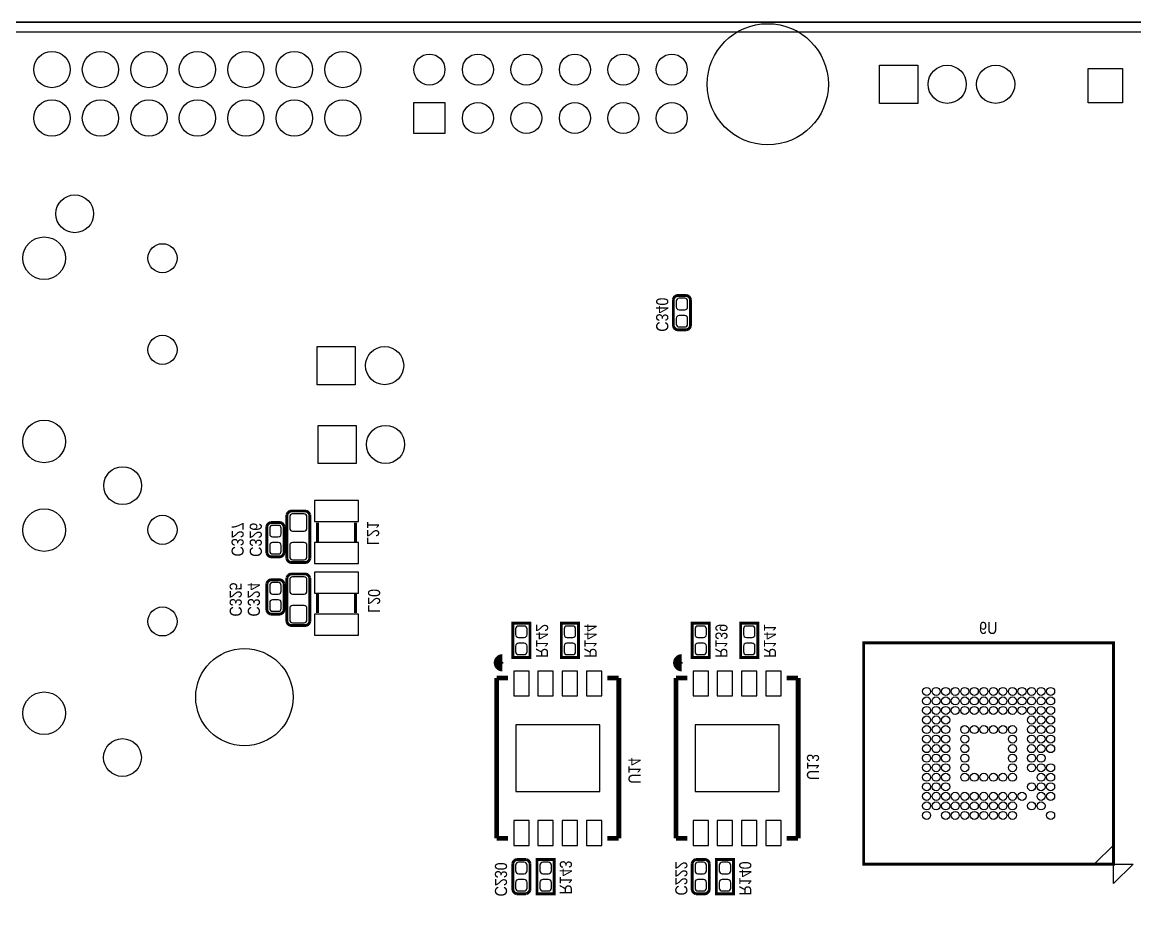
# Model space of a CAD drawing. Extents: x 35 to 230, y 10 to 165.
# Drawn here: x 75.9 to 134.2, y 117.8 to 165 of the extents above; entities that cross this region are included whole.
import ezdxf

# ---------------------------------------------------------------- set-up
doc = ezdxf.new("R2010")
doc.units = 0
for name, color, linetype in [('BG_OUTLINE', 254, 'CONTINUOUS'), ('PG_SILKSCREEN_BOTTOM', 254, 'CONTINUOUS'), ('PIN_SOLDERMASK_BOTTOM', 85, 'CONTINUOUS'), ('RD_SILKSCREEN_BOTTOM', 142, 'CONTINUOUS'), ('RKI_ALL', 43, 'CONTINUOUS')]:
    doc.layers.add(name, color=color, linetype=linetype)

msp = doc.modelspace()

# ---------------------------------------------------------------- linework, layer by layer
at = {"layer": 'BG_OUTLINE'}
msp.add_lwpolyline([(35, 12), (35, 121.6358, -0.414214), (37.286, 123.9218), (41.2, 123.9218), (41.2, 157.5018), (37.286, 157.5018, -0.414214), (35, 159.7878), (35, 163, -0.414214), (37, 165), (228, 165, -0.414214), (230, 163), (230, 12, -0.414214), (228, 10), (37, 10, -0.414214)], format="xyb", close=True, dxfattribs=at)
for points in [[(37, 165), (228, 165)], [(228, 165), (37, 165)]]:
    msp.add_lwpolyline(points, dxfattribs=at)
at = {"layer": 'PG_SILKSCREEN_BOTTOM'}
for points, const_width in [([(110.75, 150.68, -0.265564), (110.95, 150.48), (110.95, 149.08, -0.265564), (110.75, 148.88), (110.25, 148.88, -0.265564), (110.05, 149.08), (110.05, 150.48, -0.265564), (110.25, 150.68)], 0.15), ([(90, 139.38, 0.265564), (89.8, 139.18), (89.8, 136.88, 0.265564), (90, 136.68), (90.8, 136.68, 0.265564), (91, 136.88), (91, 139.18, 0.265564), (90.8, 139.38), (90, 139.38)], 0.15), ([(89.45, 138.78, -0.265564), (89.65, 138.58), (89.65, 137.18, -0.265564), (89.45, 136.98), (88.95, 136.98, -0.265564), (88.75, 137.18), (88.75, 138.58, -0.265564), (88.95, 138.78)], 0.15), ([(88.95, 133.98, -0.265564), (88.75, 134.18), (88.75, 135.58, -0.265564), (88.95, 135.78), (89.45, 135.78, -0.265564), (89.65, 135.58), (89.65, 134.18, -0.265564), (89.45, 133.98)], 0.15), ([(90.8, 133.38, 0.265564), (91, 133.58), (91, 135.88, 0.265564), (90.8, 136.08), (90, 136.08, 0.265564), (89.8, 135.88), (89.8, 133.58, 0.265564), (90, 133.38), (90.8, 133.38)], 0.15), ([(101.0923, 131.2269, -0.993773), (101.0948, 131.6271, -0.993773)], 0.508), ([(110.4903, 131.2269, -0.993773), (110.4928, 131.6271, -0.993773)], 0.508), ([(101.8379, 119.32, -0.265564), (101.6379, 119.52), (101.6379, 120.92, -0.265564), (101.8379, 121.12), (102.3379, 121.12, -0.265564), (102.5379, 120.92), (102.5379, 119.52, -0.265564), (102.3379, 119.32)], 0.15), ([(111.2359, 119.32, -0.265564), (111.0359, 119.52), (111.0359, 120.92, -0.265564), (111.2359, 121.12), (111.7359, 121.12, -0.265564), (111.9359, 120.92), (111.9359, 119.52, -0.265564), (111.7359, 119.32)], 0.15)]:
    msp.add_lwpolyline(points, format="xyb", dxfattribs=dict(at, const_width=const_width))
for points, const_width in [([(110.25, 150.68), (110.75, 150.68)], 0.15), ([(88.95, 138.78), (89.45, 138.78)], 0.15), ([(91.4, 138.78), (91.4, 137.78)], 0.1524), ([(93.4, 138.78), (93.4, 137.78)], 0.1524), ([(91.4, 134.03), (91.4, 135.03)], 0.1524), ([(93.4, 134.03), (93.4, 135.03)], 0.1524), ([(89.45, 133.98), (88.95, 133.98)], 0.15), ([(102.2879, 131.705), (102.5379, 131.705), (102.5379, 133.505), (101.6379, 133.505), (101.6379, 131.705), (102.2879, 131.705)], 0.15), ([(104.8279, 131.705), (105.0779, 131.705), (105.0779, 133.505), (104.1779, 133.505), (104.1779, 131.705), (104.8279, 131.705)], 0.15), ([(111.6859, 131.705), (111.9359, 131.705), (111.9359, 133.505), (111.0359, 133.505), (111.0359, 131.705), (111.6859, 131.705)], 0.15), ([(114.2259, 131.705), (114.4759, 131.705), (114.4759, 133.505), (113.5759, 133.505), (113.5759, 131.705), (114.2259, 131.705)], 0.15), ([(120.0215, 120.8784), (120.0215, 132.4786), (133.1213, 132.4786), (133.1213, 120.8784), (120.0215, 120.8784)], 0.1524), ([(101.392, 130.6274), (100.7925, 130.6274)], 0.254), ([(100.7925, 130.6274), (100.7925, 122.2251)], 0.254), ([(107.1933, 130.6274), (106.5939, 130.6274)], 0.254), ([(107.1933, 122.2251), (107.1933, 130.6274)], 0.254), ([(110.79, 130.6274), (110.1905, 130.6274)], 0.254), ([(110.1905, 130.6274), (110.1905, 122.2251)], 0.254), ([(116.5913, 130.6274), (115.9919, 130.6274)], 0.254), ([(116.5913, 122.2251), (116.5913, 130.6274)], 0.254), ([(100.7925, 122.2251), (101.392, 122.2251)], 0.254), ([(106.5939, 122.2251), (107.1933, 122.2251)], 0.254), ([(110.1905, 122.2251), (110.79, 122.2251)], 0.254), ([(115.9919, 122.2251), (116.5913, 122.2251)], 0.254), ([(103.1579, 121.12), (102.9079, 121.12), (102.9079, 119.32), (103.8079, 119.32), (103.8079, 121.12), (103.1579, 121.12)], 0.15), ([(112.5559, 121.12), (112.3059, 121.12), (112.3059, 119.32), (113.2059, 119.32), (113.2059, 121.12), (112.5559, 121.12)], 0.15), ([(102.3379, 119.32), (101.8379, 119.32)], 0.15), ([(111.7359, 119.32), (111.2359, 119.32)], 0.15)]:
    msp.add_lwpolyline(points, dxfattribs=dict(at, const_width=const_width))
for points in [[(133.1269, 120.8716), (132.1109, 120.8716), (133.1269, 121.8876)], [(133.1223, 120.8776), (134.1383, 120.8776), (133.1223, 119.8616)]]:
    msp.add_lwpolyline(points, close=True, dxfattribs=at)
at = {"layer": 'PIN_SOLDERMASK_BOTTOM'}
for points in [[(120.86, 160.75), (120.86, 162.75), (122.86, 162.75), (122.86, 160.75)], [(131.7799, 160.7799), (131.7799, 162.58), (133.58, 162.58), (133.58, 160.7799)], [(96.458, 159.168), (96.458, 160.792), (98.082, 160.792), (98.082, 159.168)], [(91.38, 146.0019), (91.38, 148.0019), (93.38, 148.0019), (93.38, 146.0019)], [(91.43, 141.87), (91.43, 143.87), (93.43, 143.87), (93.43, 141.87)], [(93.55, 138.83), (93.55, 139.93), (91.25, 139.93), (91.25, 138.83)], [(93.55, 136.63), (93.55, 137.73), (91.25, 137.73), (91.25, 136.63)], [(91.25, 136.18), (91.25, 135.08), (93.55, 135.08), (93.55, 136.18)], [(91.25, 133.98), (91.25, 132.88), (93.55, 132.88), (93.55, 133.98)], [(102.4892, 130.99575), (101.6866, 130.99575), (101.6866, 129.69525), (102.4892, 129.69525)], [(103.7592, 130.99575), (102.9566, 130.99575), (102.9566, 129.69525), (103.7592, 129.69525)], [(105.0292, 130.99575), (104.2266, 130.99575), (104.2266, 129.69525), (105.0292, 129.69525)], [(106.2992, 130.99575), (105.4966, 130.99575), (105.4966, 129.69525), (106.2992, 129.69525)], [(111.8872, 130.99575), (111.0846, 130.99575), (111.0846, 129.69525), (111.8872, 129.69525)], [(113.1572, 130.99575), (112.3546, 130.99575), (112.3546, 129.69525), (113.1572, 129.69525)], [(114.4272, 130.99575), (113.6246, 130.99575), (113.6246, 129.69525), (114.4272, 129.69525)], [(115.6972, 130.99575), (114.8946, 130.99575), (114.8946, 129.69525), (115.6972, 129.69525)], [(106.1938, 128.17765), (101.792, 128.17765), (101.792, 124.67495), (106.1938, 124.67495)], [(115.5918, 128.17765), (111.19, 128.17765), (111.19, 124.67495), (115.5918, 124.67495)], [(102.4892, 123.15735), (101.6866, 123.15735), (101.6866, 121.85685), (102.4892, 121.85685)], [(103.7592, 123.15735), (102.9566, 123.15735), (102.9566, 121.85685), (103.7592, 121.85685)], [(105.0292, 123.15735), (104.2266, 123.15735), (104.2266, 121.85685), (105.0292, 121.85685)], [(106.2992, 123.15735), (105.4966, 123.15735), (105.4966, 121.85685), (106.2992, 121.85685)], [(111.8872, 123.15735), (111.0846, 123.15735), (111.0846, 121.85685), (111.8872, 121.85685)], [(113.1572, 123.15735), (112.3546, 123.15735), (112.3546, 121.85685), (113.1572, 121.85685)], [(114.4272, 123.15735), (113.6246, 123.15735), (113.6246, 121.85685), (114.4272, 121.85685)], [(115.6972, 123.15735), (114.8946, 123.15735), (114.8946, 121.85685), (115.6972, 121.85685)]]:
    msp.add_lwpolyline(points, close=True, dxfattribs=at)
for points in [[(110.2, 150.38), (110.2, 150.08, 0.414214), (110.35, 149.93), (110.65, 149.93, 0.414214), (110.8, 150.08), (110.8, 150.38, 0.414214), (110.65, 150.53), (110.35, 150.53, 0.414214)], [(110.2, 149.48), (110.2, 149.18, 0.414214), (110.35, 149.03), (110.65, 149.03, 0.414214), (110.8, 149.18), (110.8, 149.48, 0.414214), (110.65, 149.63), (110.35, 149.63, 0.414214)], [(90.7, 138.33, 0.414214), (90.85, 138.48), (90.85, 139.08, 0.414214), (90.7, 139.23), (90.1, 139.23, 0.414214), (89.95, 139.08), (89.95, 138.48, 0.414214), (90.1, 138.33)], [(88.9, 138.48), (88.9, 138.18, 0.414214), (89.05, 138.03), (89.35, 138.03, 0.414214), (89.5, 138.18), (89.5, 138.48, 0.414214), (89.35, 138.63), (89.05, 138.63, 0.414214)], [(88.9, 137.58), (88.9, 137.28, 0.414214), (89.05, 137.13), (89.35, 137.13, 0.414214), (89.5, 137.28), (89.5, 137.58, 0.414214), (89.35, 137.73), (89.05, 137.73, 0.414214)], [(90.7, 136.83, 0.414214), (90.85, 136.98), (90.85, 137.58, 0.414214), (90.7, 137.73), (90.1, 137.73, 0.414214), (89.95, 137.58), (89.95, 136.98, 0.414214), (90.1, 136.83)], [(90.1, 135.93, 0.414214), (89.95, 135.78), (89.95, 135.18, 0.414214), (90.1, 135.03), (90.7, 135.03, 0.414214), (90.85, 135.18), (90.85, 135.78, 0.414214), (90.7, 135.93)], [(89.5, 135.18), (89.5, 135.48, 0.414214), (89.35, 135.63), (89.05, 135.63, 0.414214), (88.9, 135.48), (88.9, 135.18, 0.414214), (89.05, 135.03), (89.35, 135.03, 0.414214)], [(89.5, 134.28), (89.5, 134.58, 0.414214), (89.35, 134.73), (89.05, 134.73, 0.414214), (88.9, 134.58), (88.9, 134.28, 0.414214), (89.05, 134.13), (89.35, 134.13, 0.414214)], [(90.1, 134.43, 0.414214), (89.95, 134.28), (89.95, 133.68, 0.414214), (90.1, 133.53), (90.7, 133.53, 0.414214), (90.85, 133.68), (90.85, 134.28, 0.414214), (90.7, 134.43)], [(101.7879, 133.205), (101.7879, 132.905, 0.414214), (101.9379, 132.755), (102.2379, 132.755, 0.414214), (102.3879, 132.905), (102.3879, 133.205, 0.414214), (102.2379, 133.355), (101.9379, 133.355, 0.414214)], [(104.3279, 133.205), (104.3279, 132.905, 0.414214), (104.4779, 132.755), (104.7779, 132.755, 0.414214), (104.9279, 132.905), (104.9279, 133.205, 0.414214), (104.7779, 133.355), (104.4779, 133.355, 0.414214)], [(111.1859, 133.205), (111.1859, 132.905, 0.414214), (111.3359, 132.755), (111.6359, 132.755, 0.414214), (111.7859, 132.905), (111.7859, 133.205, 0.414214), (111.6359, 133.355), (111.3359, 133.355, 0.414214)], [(113.7259, 133.205), (113.7259, 132.905, 0.414214), (113.8759, 132.755), (114.1759, 132.755, 0.414214), (114.3259, 132.905), (114.3259, 133.205, 0.414214), (114.1759, 133.355), (113.8759, 133.355, 0.414214)], [(101.7879, 132.305), (101.7879, 132.005, 0.414214), (101.9379, 131.855), (102.2379, 131.855, 0.414214), (102.3879, 132.005), (102.3879, 132.305, 0.414214), (102.2379, 132.455), (101.9379, 132.455, 0.414214)], [(104.3279, 132.305), (104.3279, 132.005, 0.414214), (104.4779, 131.855), (104.7779, 131.855, 0.414214), (104.9279, 132.005), (104.9279, 132.305, 0.414214), (104.7779, 132.455), (104.4779, 132.455, 0.414214)], [(111.1859, 132.305), (111.1859, 132.005, 0.414214), (111.3359, 131.855), (111.6359, 131.855, 0.414214), (111.7859, 132.005), (111.7859, 132.305, 0.414214), (111.6359, 132.455), (111.3359, 132.455, 0.414214)], [(113.7259, 132.305), (113.7259, 132.005, 0.414214), (113.8759, 131.855), (114.1759, 131.855, 0.414214), (114.3259, 132.005), (114.3259, 132.305, 0.414214), (114.1759, 132.455), (113.8759, 132.455, 0.414214)], [(102.3879, 120.52), (102.3879, 120.82, 0.414214), (102.2379, 120.97), (101.9379, 120.97, 0.414214), (101.7879, 120.82), (101.7879, 120.52, 0.414214), (101.9379, 120.37), (102.2379, 120.37, 0.414214)], [(103.6579, 120.52), (103.6579, 120.82, 0.414214), (103.5079, 120.97), (103.2079, 120.97, 0.414214), (103.0579, 120.82), (103.0579, 120.52, 0.414214), (103.2079, 120.37), (103.5079, 120.37, 0.414214)], [(111.7859, 120.52), (111.7859, 120.82, 0.414214), (111.6359, 120.97), (111.3359, 120.97, 0.414214), (111.1859, 120.82), (111.1859, 120.52, 0.414214), (111.3359, 120.37), (111.6359, 120.37, 0.414214)], [(113.0559, 120.52), (113.0559, 120.82, 0.414214), (112.9059, 120.97), (112.6059, 120.97, 0.414214), (112.4559, 120.82), (112.4559, 120.52, 0.414214), (112.6059, 120.37), (112.9059, 120.37, 0.414214)], [(102.3879, 119.62), (102.3879, 119.92, 0.414214), (102.2379, 120.07), (101.9379, 120.07, 0.414214), (101.7879, 119.92), (101.7879, 119.62, 0.414214), (101.9379, 119.47), (102.2379, 119.47, 0.414214)], [(103.6579, 119.62), (103.6579, 119.92, 0.414214), (103.5079, 120.07), (103.2079, 120.07, 0.414214), (103.0579, 119.92), (103.0579, 119.62, 0.414214), (103.2079, 119.47), (103.5079, 119.47, 0.414214)], [(111.7859, 119.62), (111.7859, 119.92, 0.414214), (111.6359, 120.07), (111.3359, 120.07, 0.414214), (111.1859, 119.92), (111.1859, 119.62, 0.414214), (111.3359, 119.47), (111.6359, 119.47, 0.414214)], [(113.0559, 119.62), (113.0559, 119.92, 0.414214), (112.9059, 120.07), (112.6059, 120.07, 0.414214), (112.4559, 119.92), (112.4559, 119.62, 0.414214), (112.6059, 119.47), (112.9059, 119.47, 0.414214)]]:
    msp.add_lwpolyline(points, format="xyb", close=True, dxfattribs=at)
for centre, radius in [((115, 161.75), 3.175), ((77.49, 162.52), 0.95), ((80.03, 162.52), 0.95), ((82.57, 162.52), 0.95), ((85.11, 162.52), 0.95), ((87.65, 162.52), 0.95), ((90.19, 162.52), 0.95), ((92.73, 162.52), 0.95), ((97.27, 162.52), 0.81155), ((99.81, 162.52), 0.81155), ((102.35, 162.52), 0.81155), ((104.89, 162.52), 0.81155), ((107.43, 162.52), 0.81155), ((109.97, 162.52), 0.81155), ((124.4, 161.75), 1), ((126.94, 161.75), 1), ((77.49, 159.98), 0.95), ((80.03, 159.98), 0.95), ((82.57, 159.98), 0.95), ((85.11, 159.98), 0.95), ((87.65, 159.98), 0.95), ((90.19, 159.98), 0.95), ((92.73, 159.98), 0.95), ((99.81, 159.98), 0.81155), ((102.35, 159.98), 0.81155), ((104.89, 159.98), 0.81155), ((107.43, 159.98), 0.81155), ((109.97, 159.98), 0.81155), ((78.6818, 154.9612), 0.9906), ((77.0816, 152.6311), 1.1176), ((83.2817, 152.632), 0.762), ((83.2817, 147.8314), 0.762), ((94.92, 147.0019), 1), ((77.0816, 143.0312), 1.1176), ((94.97, 142.87), 1), ((81.195, 140.7118), 0.9906), ((77.0816, 138.383), 1.1176), ((83.2817, 138.3959), 0.762), ((83.2817, 133.5953), 0.762), ((87.5722, 129.6268), 2.55005), ((87.5722, 129.6268), 2.55005), ((123.3215, 129.9284), 0.2108), ((123.8213, 129.9284), 0.2108), ((124.3215, 129.9284), 0.2108), ((124.8213, 129.9284), 0.2108), ((125.3215, 129.9284), 0.2108), ((125.8213, 129.9284), 0.2108), ((126.3215, 129.9284), 0.2108), ((126.8213, 129.9284), 0.2108), ((127.3215, 129.9284), 0.2108), ((127.8213, 129.9284), 0.2108), ((128.3215, 129.9284), 0.2108), ((128.8213, 129.9284), 0.2108), ((129.3215, 129.9284), 0.2108), ((129.8213, 129.9284), 0.2108), ((77.0816, 128.7831), 1.1176), ((123.3215, 129.4286), 0.2108), ((123.8213, 129.4286), 0.2108), ((124.3215, 129.4286), 0.2108), ((124.8213, 129.4286), 0.2108), ((125.3215, 129.4286), 0.2108), ((125.8213, 129.4286), 0.2108), ((126.3215, 129.4286), 0.2108), ((126.8213, 129.4286), 0.2108), ((127.3215, 129.4286), 0.2108), ((127.8213, 129.4286), 0.2108), ((128.3215, 129.4286), 0.2108), ((128.8213, 129.4286), 0.2108), ((129.3215, 129.4286), 0.2108), ((129.8213, 129.4286), 0.2108), ((123.3215, 128.9284), 0.2108), ((123.8213, 128.9284), 0.2108), ((124.3215, 128.9284), 0.2108), ((124.8213, 128.9284), 0.2108), ((125.3215, 128.9284), 0.2108), ((125.8213, 128.9284), 0.2108), ((126.3215, 128.9284), 0.2108), ((126.8213, 128.9284), 0.2108), ((127.3215, 128.9284), 0.2108), ((127.8213, 128.9284), 0.2108), ((128.3215, 128.9284), 0.2108), ((128.8213, 128.9284), 0.2108), ((129.3215, 128.9284), 0.2108), ((129.8213, 128.9284), 0.2108), ((123.3215, 128.4286), 0.2108), ((123.8213, 128.4286), 0.2108), ((124.3215, 128.4286), 0.2108), ((128.8213, 128.4286), 0.2108), ((129.3215, 128.4286), 0.2108), ((129.8213, 128.4286), 0.2108), ((123.3215, 127.9284), 0.2108), ((123.8213, 127.9284), 0.2108), ((124.3215, 127.9284), 0.2108), ((125.3215, 127.9284), 0.2108), ((125.8213, 127.9284), 0.2108), ((126.3215, 127.9284), 0.2108), ((126.8213, 127.9284), 0.2108), ((127.3215, 127.9284), 0.2108), ((127.8213, 127.9284), 0.2108), ((128.8213, 127.9284), 0.2108), ((129.3215, 127.9284), 0.2108), ((129.8213, 127.9284), 0.2108), ((81.1837, 126.4624), 0.9906), ((123.3215, 127.4286), 0.2108), ((123.3215, 126.9284), 0.2108), ((123.8213, 127.4286), 0.2108), ((123.8213, 126.9284), 0.2108), ((124.3215, 127.4286), 0.2108), ((124.3215, 126.9284), 0.2108), ((125.3215, 127.4286), 0.2108), ((125.3215, 126.9284), 0.2108), ((127.8213, 127.4286), 0.2108), ((127.8213, 126.9284), 0.2108), ((128.8213, 127.4286), 0.2108), ((128.8213, 126.9284), 0.2108), ((129.3215, 127.4286), 0.2108), ((129.3215, 126.9284), 0.2108), ((129.8213, 127.4286), 0.2108), ((129.8213, 126.9284), 0.2108), ((123.3215, 126.4286), 0.2108), ((123.8213, 126.4286), 0.2108), ((124.3215, 126.4286), 0.2108), ((125.3215, 126.4286), 0.2108), ((127.8213, 126.4286), 0.2108), ((128.8213, 126.4286), 0.2108), ((129.3215, 126.4286), 0.2108), ((123.3215, 125.9284), 0.2108), ((123.8213, 125.9284), 0.2108), ((124.3215, 125.9284), 0.2108), ((125.3215, 125.9284), 0.2108), ((127.8213, 125.9284), 0.2108), ((128.8213, 125.9284), 0.2108), ((129.3215, 125.9284), 0.2108), ((129.8213, 125.9284), 0.2108), ((123.3215, 125.4286), 0.2108), ((123.8213, 125.4286), 0.2108), ((124.3215, 125.4286), 0.2108), ((125.3215, 125.4286), 0.2108), ((125.8213, 125.4286), 0.2108), ((126.3215, 125.4286), 0.2108), ((126.8213, 125.4286), 0.2108), ((127.3215, 125.4286), 0.2108), ((127.8213, 125.4286), 0.2108), ((129.3215, 125.4286), 0.2108), ((129.8213, 125.4286), 0.2108), ((123.3215, 124.9284), 0.2108), ((123.8213, 124.9284), 0.2108), ((124.3215, 124.9284), 0.2108), ((128.8213, 124.9284), 0.2108), ((129.3215, 124.9284), 0.2108), ((129.8213, 124.9284), 0.2108), ((123.3215, 124.4286), 0.2108), ((123.8213, 124.4286), 0.2108), ((124.3215, 124.4286), 0.2108), ((124.8213, 124.4286), 0.2108), ((125.3215, 124.4286), 0.2108), ((125.8213, 124.4286), 0.2108), ((126.3215, 124.4286), 0.2108), ((126.8213, 124.4286), 0.2108), ((127.3215, 124.4286), 0.2108), ((127.8213, 124.4286), 0.2108), ((128.3215, 124.4286), 0.2108), ((129.3215, 124.4286), 0.2108), ((129.8213, 124.4286), 0.2108), ((123.3215, 123.9284), 0.2108), ((123.3215, 123.4286), 0.2108), ((123.8213, 123.9284), 0.2108), ((124.3215, 123.9284), 0.2108), ((124.3215, 123.4286), 0.2108), ((124.8213, 123.9284), 0.2108), ((124.8213, 123.4286), 0.2108), ((125.3215, 123.9284), 0.2108), ((125.3215, 123.4286), 0.2108), ((125.8213, 123.9284), 0.2108), ((125.8213, 123.4286), 0.2108), ((126.3215, 123.9284), 0.2108), ((126.3215, 123.4286), 0.2108), ((126.8213, 123.9284), 0.2108), ((126.8213, 123.4286), 0.2108), ((127.3215, 123.9284), 0.2108), ((127.3215, 123.4286), 0.2108), ((127.8213, 123.9284), 0.2108), ((127.8213, 123.4286), 0.2108), ((128.8213, 123.9284), 0.2108), ((129.3215, 123.9284), 0.2108), ((129.8213, 123.4286), 0.2108)]:
    msp.add_circle(centre, radius, dxfattribs=at)
at = {"layer": 'RKI_ALL'}
msp.add_lwpolyline([(35.5, 121.6358, -0.414214), (37.286, 123.4218), (41.7, 123.4218), (41.7, 158.0018), (37.286, 158.0018, -0.414214), (35.5, 159.7878), (35.5, 163, -0.414214), (37, 164.5), (228, 164.5, -0.414214), (229.5, 163), (229.5, 12, -0.414214), (228, 10.5), (37, 10.5, -0.414214), (35.5, 12)], format="xyb", close=True, dxfattribs=at)

# ---------------------------------------------------------------- texts
at = {"layer": 'RD_SILKSCREEN_BOTTOM', "text_generation_flag": 2, "width": 0.88}
for s, p in [('C340', (109.15, 148.78)), ('C327', (86.9, 137)), ('L21', (94, 137.6)), ('C326', (87.85, 136.98)), ('C325', (86.8, 133.85)), ('C324', (87.75, 133.85)), ('L20', (94.05, 134.05)), ('R142', (102.8546, 131.68)), ('R144', (105.3946, 131.68)), ('R139', (112.2526, 131.68)), ('R141', (114.7926, 131.68)), ('U13', (117.05, 125.28)), ('U14', (107.7, 125.08)), ('C230', (100.7, 119.18)), ('R143', (104.1, 119.28)), ('C222', (110.15, 119.23)), ('R140', (113.5, 119.23))]:
    msp.add_text(s, height=0.635, rotation=270, dxfattribs=at).set_placement(p)
msp.add_text('U9', height=0.635, dxfattribs=at).set_placement((127.0308, 132.938))

doc.saveas('drawing.dxf')
